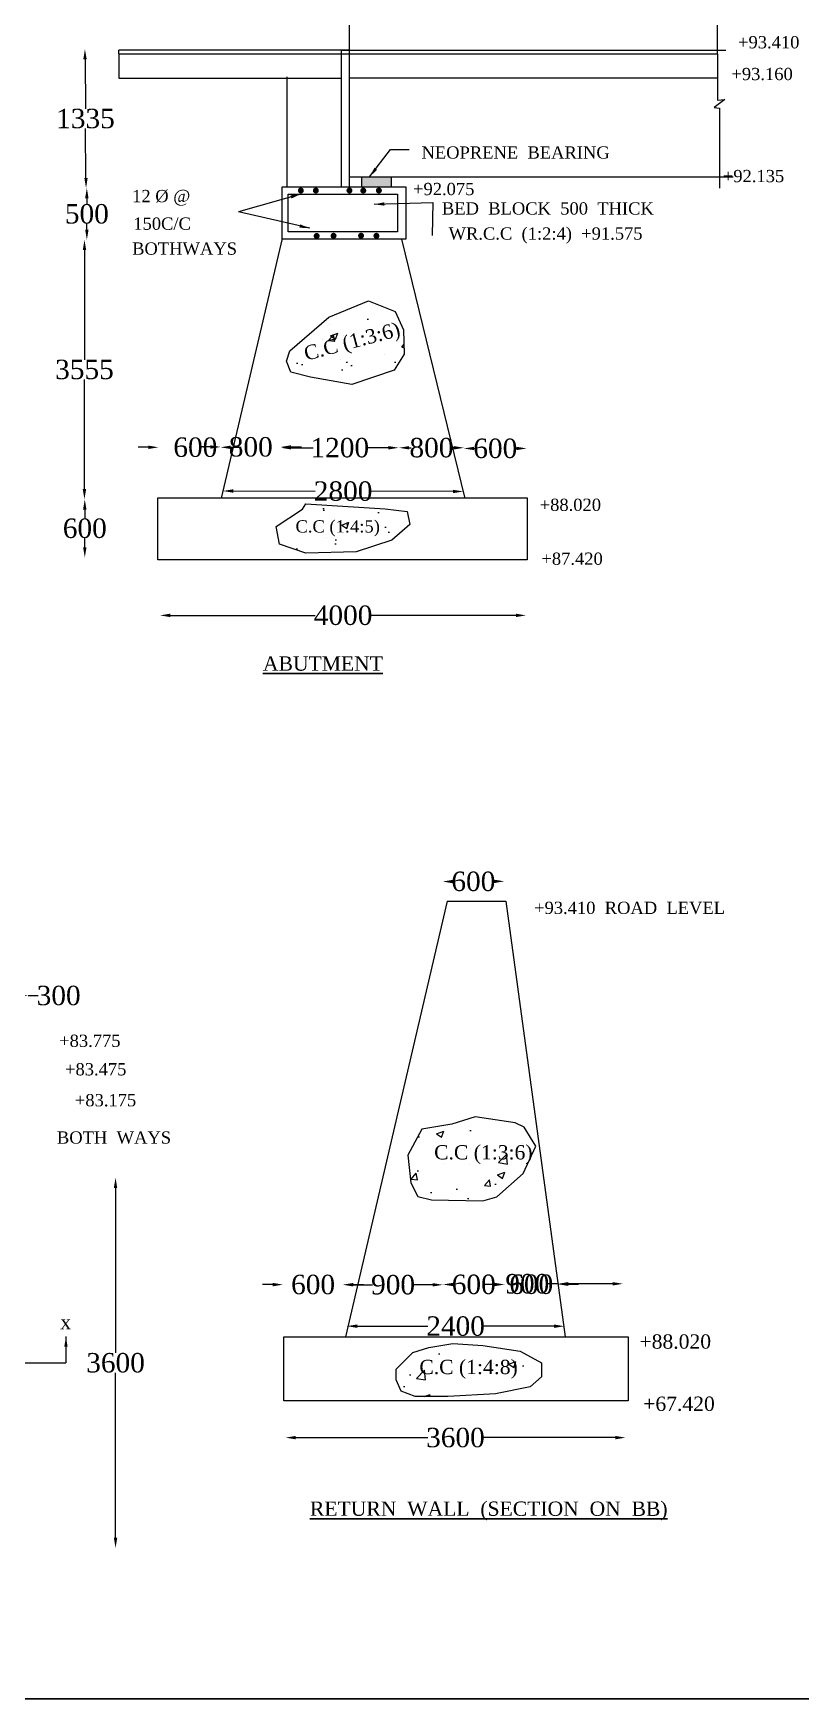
# Model space of a CAD drawing. Header units: millimetres. Extents: x 1461 to 19700, y 213 to 12466.
# Drawn here: x 8933 to 12689, y 213 to 8368 of the extents above; entities that cross this region are included whole.
import ezdxf

# ---------------------------------------------------------------- set-up
doc = ezdxf.new("R2010")
doc.units = ezdxf.units.MM
doc.header["$MEASUREMENT"] = 0
doc.header["$PDMODE"] = 66
doc.header["$PDSIZE"] = 170
for name, color, linetype in [('DIM', 5, 'Continuous'), ('DWG. LINE', 1, 'Continuous'), ('HATCH', 2, 'Continuous'), ('TEXT', 7, 'Continuous')]:
    doc.layers.add(name, color=color, linetype=linetype)
doc.layers.add('TITLE', color=7, linetype='Continuous', lineweight=30)
doc.styles.get("Standard").update_dxf_attribs({"font": 'TIMES.TTF', "height": 95})
doc.dimstyles.get("Standard").update_dxf_attribs({"dimtxt": 95, "dimasz": 50, "dimexe": 0.18, "dimexo": 0.0625, "dimgap": 0.09, "dimtad": 0, "dimtih": 1, "dimtoh": 1, "dimdec": 1, "dimzin": 0, "dimdsep": 46, "dimtxsty": 'Standard', "dimcen": 0.09, "dimse1": 1, "dimse2": 1, "dimclrd": 5, "dimclre": 5, "dimclrt": 4, "dimadec": 0, "dimazin": 0, "dimtfac": 1, "dimtdec": 1, "dimtofl": 0, "dimtmove": 0, "dimatfit": 3, "dimfxl": 1, "dimtolj": 1, "dimtzin": 0, "dimarcsym": 0})

# ---------------------------------------------------------------- blocks, each defined once
blk = doc.blocks.new('*D45')
at = {"layer": 'Defpoints', "color": 0}
for p in [(9342.8, 2764.1), (9335.3, 951.3), (9342.8, 951.3)]:
    blk.add_point(p, dxfattribs=at)
at = {"layer": 'DIM', "color": 5, "lineweight": -2}
for p, q in [((9335.3, 2714.1), (9335.3, 1906.1)), ((9335.3, 1001.3), (9335.3, 1809.3))]:
    blk.add_line(p, q, dxfattribs=at)
at = {"layer": 'DIM', "color": 5}
for points in [[(9327, 2714.1), (9343.6, 2714.1), (9335.3, 2764.1)], [(9327, 1001.3), (9343.6, 1001.3), (9335.3, 951.3)]]:
    blk.add_solid(points, dxfattribs=at)
at = {"layer": 'DIM', "color": 4, "insert": (9335.3, 1857.7), "char_height": 95, "attachment_point": 5}
blk.add_mtext('\\A1;3600', dxfattribs=at)
blk = doc.blocks.new('*D46')
at = {"layer": 'Defpoints', "color": 0}
for p in [(10935.8, 4381), (11237.6, 4382.3), (11238.3, 4215.5)]:
    blk.add_point(p, dxfattribs=at)
at = {"layer": 'DIM', "color": 5, "lineweight": -2}
for p, q in [((10986.5, 4214.4), (10986.9, 4214.4)), ((11188.3, 4215.3), (11186.5, 4215.3))]:
    blk.add_line(p, q, dxfattribs=at)
at = {"layer": 'DIM', "color": 5}
for points in [[(10986.5, 4222.7), (10986.6, 4206.1), (10936.5, 4214.2)], [(11188.2, 4223.6), (11188.3, 4206.9), (11238.3, 4215.5)]]:
    blk.add_solid(points, dxfattribs=at)
at = {"layer": 'DIM', "color": 4, "insert": (11086.7, 4214.8), "char_height": 95, "attachment_point": 5}
blk.add_mtext('\\A1;600', dxfattribs=at)
blk = doc.blocks.new('*D47')
at = {"layer": 'Defpoints', "color": 0}
for p in [(9185.4, 8290.3), (9191, 7609.8), (9191, 7609.8)]:
    blk.add_point(p, dxfattribs=at)
at = {"layer": 'DIM', "color": 5, "lineweight": -2}
for p, q in [((9185.8, 8240.3), (9187.8, 7998.4)), ((9190.6, 7659.8), (9188.6, 7901.6))]:
    blk.add_line(p, q, dxfattribs=at)
at = {"layer": 'DIM', "color": 5}
for points in [[(9194.2, 8240.4), (9177.5, 8240.2), (9185.4, 8290.3)], [(9198.9, 7659.8), (9182.3, 7659.7), (9191, 7609.8)]]:
    blk.add_solid(points, dxfattribs=at)
at = {"layer": 'DIM', "color": 4, "insert": (9188.2, 7950), "char_height": 95, "attachment_point": 5}
blk.add_mtext('\\A1;1335', dxfattribs=at)
blk = doc.blocks.new('*D48')
at = {"layer": 'Defpoints', "color": 0}
for p in [(9191, 7609.8), (9191, 7356.6), (9194.8, 7356.6)]:
    blk.add_point(p, dxfattribs=at)
at = {"layer": 'DIM', "color": 5, "lineweight": -2}
for p, q in [((9194.8, 7559.8), (9194.8, 7531.6)), ((9194.8, 7406.6), (9194.8, 7434.8))]:
    blk.add_line(p, q, dxfattribs=at)
at = {"layer": 'DIM', "color": 5}
for points in [[(9186.5, 7559.8), (9203.2, 7559.8), (9194.8, 7609.8)], [(9186.5, 7406.6), (9203.2, 7406.6), (9194.8, 7356.6)]]:
    blk.add_solid(points, dxfattribs=at)
at = {"layer": 'DIM', "color": 4, "insert": (9194.8, 7483.2), "char_height": 95, "attachment_point": 5}
blk.add_mtext('\\A1;500', dxfattribs=at)
blk = doc.blocks.new('*D49')
at = {"layer": 'Defpoints', "color": 0}
for p in [(9194.8, 7356.6), (9183.2, 6086), (9194.8, 6086)]:
    blk.add_point(p, dxfattribs=at)
at = {"layer": 'DIM', "color": 5, "lineweight": -2}
for p, q in [((9183.2, 7306.6), (9183.2, 6769.7)), ((9183.2, 6136), (9183.2, 6672.9))]:
    blk.add_line(p, q, dxfattribs=at)
at = {"layer": 'DIM', "color": 5}
for points in [[(9174.8, 7306.6), (9191.5, 7306.6), (9183.2, 7356.6)], [(9174.8, 6136), (9191.5, 6136), (9183.2, 6086)]]:
    blk.add_solid(points, dxfattribs=at)
at = {"layer": 'DIM', "color": 4, "insert": (9183.2, 6721.3), "char_height": 95, "attachment_point": 5}
blk.add_mtext('\\A1;3555', dxfattribs=at)
blk = doc.blocks.new('*D50')
at = {"layer": 'Defpoints', "color": 0}
for p in [(9183.2, 6086), (9183.2, 5801.1), (9184.8, 5801.1)]:
    blk.add_point(p, dxfattribs=at)
at = {"layer": 'DIM', "color": 5, "lineweight": -2}
for p, q in [((9184.8, 6036), (9184.8, 5992)), ((9184.8, 5851.1), (9184.8, 5895.1))]:
    blk.add_line(p, q, dxfattribs=at)
at = {"layer": 'DIM', "color": 5}
for points in [[(9176.4, 6036), (9193.1, 6036), (9184.8, 6086)], [(9176.4, 5851.1), (9193.1, 5851.1), (9184.8, 5801.1)]]:
    blk.add_solid(points, dxfattribs=at)
at = {"layer": 'DIM', "color": 4, "insert": (9184.8, 5943.6), "char_height": 95, "attachment_point": 5}
blk.add_mtext('\\A1;600', dxfattribs=at)
blk = doc.blocks.new('*D51')
at = {"layer": 'Defpoints', "color": 0}
for p in [(9861.2, 6126.8), (11037.1, 6124.2), (11037.1, 6124.2)]:
    blk.add_point(p, dxfattribs=at)
at = {"layer": 'DIM', "color": 5, "lineweight": -2}
for p, q in [((9911.2, 6126.7), (10312.8, 6125.8)), ((10987.1, 6124.3), (10585.5, 6125.2))]:
    blk.add_line(p, q, dxfattribs=at)
at = {"layer": 'DIM', "color": 5}
for points in [[(9911.3, 6135), (9911.2, 6118.4), (9861.2, 6126.8)], [(10987.1, 6132.7), (10987, 6116), (11037.1, 6124.2)]]:
    blk.add_solid(points, dxfattribs=at)
at = {"layer": 'DIM', "color": 4, "insert": (10449.1, 6125.5), "char_height": 95, "attachment_point": 5}
blk.add_mtext('\\A1;2800', dxfattribs=at)
blk = doc.blocks.new('*D52')
at = {"layer": 'Defpoints', "color": 0}
for p in [(9545.3, 6347.6), (9849.5, 6347.6), (9849.5, 6340.6)]:
    blk.add_point(p, dxfattribs=at)
at = {"layer": 'DIM', "color": 5, "lineweight": -2}
for p, q in [((9495.3, 6340.6), (9445.3, 6340.6)), ((9899.5, 6340.6), (9949.5, 6340.6))]:
    blk.add_line(p, q, dxfattribs=at)
at = {"layer": 'DIM', "color": 5}
for points in [[(9495.3, 6349), (9495.3, 6332.3), (9545.3, 6340.6)], [(9899.5, 6349), (9899.5, 6332.3), (9849.5, 6340.6)]]:
    blk.add_solid(points, dxfattribs=at)
at = {"layer": 'DIM', "color": 4, "insert": (9725.9, 6340.6), "char_height": 95, "attachment_point": 5}
blk.add_mtext('\\A1;600', dxfattribs=at)
blk = doc.blocks.new('*D53')
at = {"layer": 'Defpoints', "color": 0}
for p in [(9849.5, 6340.6), (10144.8, 6342.3), (10144.8, 6340.6)]:
    blk.add_point(p, dxfattribs=at)
at = {"layer": 'DIM', "color": 5, "lineweight": -2}
for p, q in [((9799.5, 6342.3), (9749.5, 6342.3)), ((10194.8, 6342.3), (10244.8, 6342.3))]:
    blk.add_line(p, q, dxfattribs=at)
at = {"layer": 'DIM', "color": 5}
for points in [[(9799.5, 6350.6), (9799.5, 6334), (9849.5, 6342.3)], [(10194.8, 6350.6), (10194.8, 6334), (10144.8, 6342.3)]]:
    blk.add_solid(points, dxfattribs=at)
at = {"layer": 'DIM', "color": 4, "insert": (9997.1, 6342.3), "char_height": 95, "attachment_point": 5}
blk.add_mtext('\\A1;800', dxfattribs=at)
blk = doc.blocks.new('*D54')
at = {"layer": 'Defpoints', "color": 0}
for p in [(10144.8, 6342.3), (10721.1, 6342.3), (10721.1, 6338.3)]:
    blk.add_point(p, dxfattribs=at)
at = {"layer": 'DIM', "color": 5, "lineweight": -2}
for p, q in [((10194.8, 6338.3), (10303.3, 6338.3)), ((10671.1, 6338.3), (10562.6, 6338.3))]:
    blk.add_line(p, q, dxfattribs=at)
at = {"layer": 'DIM', "color": 5}
for points in [[(10194.8, 6346.6), (10194.8, 6329.9), (10144.8, 6338.3)], [(10671.1, 6346.6), (10671.1, 6329.9), (10721.1, 6338.3)]]:
    blk.add_solid(points, dxfattribs=at)
at = {"layer": 'DIM', "color": 4, "insert": (10432.9, 6338.3), "char_height": 95, "attachment_point": 5}
blk.add_mtext('\\A1;1200', dxfattribs=at)
blk = doc.blocks.new('*D55')
at = {"layer": 'Defpoints', "color": 0}
for p in [(10722.2, 6338.1), (11040.6, 6338.3), (11040.6, 6338.1)]:
    blk.add_point(p, dxfattribs=at)
at = {"layer": 'DIM', "color": 5, "lineweight": -2}
for p, q in [((10772.2, 6338.3), (10782.9, 6338.3)), ((10990.6, 6338.3), (10980, 6338.3))]:
    blk.add_line(p, q, dxfattribs=at)
at = {"layer": 'DIM', "color": 5}
for points in [[(10772.2, 6346.6), (10772.2, 6330), (10722.2, 6338.3)], [(10990.6, 6346.6), (10990.6, 6330), (11040.6, 6338.3)]]:
    blk.add_solid(points, dxfattribs=at)
at = {"layer": 'DIM', "color": 4, "insert": (10881.4, 6338.3), "char_height": 95, "attachment_point": 5}
blk.add_mtext('\\A1;800', dxfattribs=at)
blk = doc.blocks.new('*D56')
at = {"layer": 'Defpoints', "color": 0}
for p in [(11040.6, 6334.1), (11347.6, 6334.9), (11347.6, 6334.1)]:
    blk.add_point(p, dxfattribs=at)
at = {"layer": 'DIM', "color": 5, "lineweight": -2}
for p, q in [((11090.6, 6334.9), (11094.3, 6334.9)), ((11297.6, 6334.9), (11293.9, 6334.9))]:
    blk.add_line(p, q, dxfattribs=at)
at = {"layer": 'DIM', "color": 5}
for points in [[(11090.6, 6343.3), (11090.6, 6326.6), (11040.6, 6334.9)], [(11297.6, 6343.3), (11297.6, 6326.6), (11347.6, 6334.9)]]:
    blk.add_solid(points, dxfattribs=at)
at = {"layer": 'DIM', "color": 4, "insert": (11194.1, 6334.9), "char_height": 95, "attachment_point": 5}
blk.add_mtext('\\A1;600', dxfattribs=at)
blk = doc.blocks.new('*D59')
at = {"layer": 'Defpoints', "color": 0}
for p in [(8744.2, 3655.9), (8907, 3655.9), (8907, 3655.9)]:
    blk.add_point(p, dxfattribs=at)
at = {"layer": 'DIM', "color": 5, "lineweight": -2}
for p, q in [((8794.2, 3655.9), (8857, 3655.9)), ((8907, 3655.9), (8957, 3655.9))]:
    blk.add_line(p, q, dxfattribs=at)
at = {"layer": 'DIM', "color": 5}
for points in [[(8794.2, 3664.3), (8794.2, 3647.6), (8744.2, 3655.9)], [(8857, 3664.3), (8857, 3647.6), (8907, 3655.9)]]:
    blk.add_solid(points, dxfattribs=at)
at = {"layer": 'DIM', "color": 4, "insert": (9056.9, 3655.9), "char_height": 95, "attachment_point": 5}
blk.add_mtext('\\A1;300', dxfattribs=at)
blk = doc.blocks.new('*D60')
at = {"layer": 'Defpoints', "color": 0}
for p in [(10154.8, 2231.3), (10449.6, 2240.8), (10449.6, 2231.3)]:
    blk.add_point(p, dxfattribs=at)
at = {"layer": 'DIM', "color": 5, "lineweight": -2}
for p, q in [((10104.8, 2240.8), (10054.8, 2240.8)), ((10499.6, 2240.8), (10549.6, 2240.8))]:
    blk.add_line(p, q, dxfattribs=at)
at = {"layer": 'DIM', "color": 5}
for points in [[(10104.8, 2249.1), (10104.8, 2232.4), (10154.8, 2240.8)], [(10499.6, 2249.1), (10499.6, 2232.4), (10449.6, 2240.8)]]:
    blk.add_solid(points, dxfattribs=at)
at = {"layer": 'DIM', "color": 4, "insert": (10302.2, 2240.8), "char_height": 95, "attachment_point": 5}
blk.add_mtext('\\A1;600', dxfattribs=at)
blk = doc.blocks.new('*D61')
at = {"layer": 'Defpoints', "color": 0}
for p in [(10449.6, 2240.8), (10937.8, 2240.8), (10937.8, 2239.9)]:
    blk.add_point(p, dxfattribs=at)
at = {"layer": 'DIM', "color": 5, "lineweight": -2}
for p, q in [((10499.6, 2239.9), (10593.7, 2239.9)), ((10887.8, 2239.9), (10793.8, 2239.9))]:
    blk.add_line(p, q, dxfattribs=at)
at = {"layer": 'DIM', "color": 5}
for points in [[(10499.6, 2248.2), (10499.6, 2231.6), (10449.6, 2239.9)], [(10887.8, 2248.2), (10887.8, 2231.6), (10937.8, 2239.9)]]:
    blk.add_solid(points, dxfattribs=at)
at = {"layer": 'DIM', "color": 4, "insert": (10693.7, 2239.9), "char_height": 95, "attachment_point": 5}
blk.add_mtext('\\A1;900', dxfattribs=at)
blk = doc.blocks.new('*D62')
at = {"layer": 'Defpoints', "color": 0}
for p in [(10937.8, 2239.9), (11239.4, 2241.4), (11239.4, 2239.9)]:
    blk.add_point(p, dxfattribs=at)
at = {"layer": 'DIM', "color": 5, "lineweight": -2}
for p, q in [((10987.8, 2241.4), (10988.8, 2241.4)), ((11189.4, 2241.4), (11188.4, 2241.4))]:
    blk.add_line(p, q, dxfattribs=at)
at = {"layer": 'DIM', "color": 5}
for points in [[(10987.8, 2249.7), (10987.8, 2233.1), (10937.8, 2241.4)], [(11189.4, 2249.7), (11189.4, 2233.1), (11239.4, 2241.4)]]:
    blk.add_solid(points, dxfattribs=at)
at = {"layer": 'DIM', "color": 4, "insert": (11088.6, 2241.4), "char_height": 95, "attachment_point": 5}
blk.add_mtext('\\A1;600', dxfattribs=at)
blk = doc.blocks.new('*D63')
at = {"layer": 'Defpoints', "color": 0}
for p in [(11239.4, 2241.4), (11500.8, 2242.6), (11500.8, 2242.6)]:
    blk.add_point(p, dxfattribs=at)
at = {"layer": 'DIM', "color": 5, "lineweight": -2}
for p, q in [((11189.4, 2241.2), (11139.4, 2240.9)), ((11550.8, 2242.8), (11600.8, 2243))]:
    blk.add_line(p, q, dxfattribs=at)
at = {"layer": 'DIM', "color": 5}
for points in [[(11189.3, 2249.5), (11189.4, 2232.8), (11239.4, 2241.4)], [(11550.8, 2251.1), (11550.9, 2234.4), (11500.8, 2242.6)]]:
    blk.add_solid(points, dxfattribs=at)
at = {"layer": 'DIM', "color": 4, "insert": (11370.1, 2242), "char_height": 95, "attachment_point": 5}
blk.add_mtext('\\A1;600', dxfattribs=at)
blk = doc.blocks.new('*D64')
at = {"layer": 'Defpoints', "color": 0}
for p in [(11500.8, 2242.6), (11817.8, 2244.7), (11817.8, 2242.6)]:
    blk.add_point(p, dxfattribs=at)
at = {"layer": 'DIM', "color": 5, "lineweight": -2}
for p, q in [((11500.8, 2244.7), (11450.8, 2244.7)), ((11767.8, 2244.7), (11550.8, 2244.7))]:
    blk.add_line(p, q, dxfattribs=at)
at = {"layer": 'DIM', "color": 5}
for points in [[(11550.8, 2253.1), (11550.8, 2236.4), (11500.8, 2244.7)], [(11767.8, 2253.1), (11767.8, 2236.4), (11817.8, 2244.7)]]:
    blk.add_solid(points, dxfattribs=at)
at = {"layer": 'DIM', "color": 4, "insert": (11350.8, 2244.7), "char_height": 95, "attachment_point": 5}
blk.add_mtext('\\A1;900', dxfattribs=at)
blk = doc.blocks.new('*D65')
at = {"layer": 'Defpoints', "color": 0}
for p in [(10468.1, 2016.5), (11531.5, 2037.1), (11531.5, 2016.4)]:
    blk.add_point(p, dxfattribs=at)
at = {"layer": 'DIM', "color": 5, "lineweight": -2}
for p, q in [((10518.1, 2037.2), (10863.4, 2037.2)), ((11481.5, 2037.1), (11136.1, 2037.2))]:
    blk.add_line(p, q, dxfattribs=at)
at = {"layer": 'DIM', "color": 5}
for points in [[(10518.1, 2045.6), (10518.1, 2028.9), (10468.1, 2037.3)], [(11481.5, 2045.5), (11481.5, 2028.8), (11531.5, 2037.1)]]:
    blk.add_solid(points, dxfattribs=at)
at = {"layer": 'DIM', "color": 4, "insert": (10999.8, 2037.2), "char_height": 95, "attachment_point": 5}
blk.add_mtext('\\A1;2400', dxfattribs=at)
blk = doc.blocks.new('*D66')
at = {"layer": 'Defpoints', "color": 0}
for p in [(10166.5, 1482.4), (11831.3, 1491.5), (11831.3, 1482.4)]:
    blk.add_point(p, dxfattribs=at)
at = {"layer": 'DIM', "color": 5, "lineweight": -2}
for p, q in [((10216.5, 1491.5), (10863.9, 1491.5)), ((11781.3, 1491.5), (11133.9, 1491.5))]:
    blk.add_line(p, q, dxfattribs=at)
at = {"layer": 'DIM', "color": 5}
for points in [[(10216.5, 1499.8), (10216.5, 1483.2), (10166.5, 1491.5)], [(11781.3, 1499.8), (11781.3, 1483.2), (11831.3, 1491.5)]]:
    blk.add_solid(points, dxfattribs=at)
at = {"layer": 'DIM', "color": 4, "insert": (10998.9, 1491.5), "char_height": 95, "attachment_point": 5}
blk.add_mtext('\\A1;3600', dxfattribs=at)
blk = doc.blocks.new('*D67')
at = {"layer": 'Defpoints', "color": 0}
for p in [(9553.4, 5519.8), (11344.7, 5519.8), (11344.7, 5517.6)]:
    blk.add_point(p, dxfattribs=at)
at = {"layer": 'DIM', "color": 5, "lineweight": -2}
for p, q in [((9603.4, 5517.6), (10312.3, 5517.6)), ((11294.7, 5517.6), (10585.8, 5517.6))]:
    blk.add_line(p, q, dxfattribs=at)
at = {"layer": 'DIM', "color": 5}
for points in [[(9603.4, 5526), (9603.4, 5509.3), (9553.4, 5517.6)], [(11294.7, 5526), (11294.7, 5509.3), (11344.7, 5517.6)]]:
    blk.add_solid(points, dxfattribs=at)
at = {"layer": 'DIM', "color": 4, "insert": (10449, 5517.6), "char_height": 95, "attachment_point": 5}
blk.add_mtext('\\A1;4000', dxfattribs=at)

msp = doc.modelspace()

# ---------------------------------------------------------------- hatches: boundary and pattern name
at = {"layer": 'HATCH'}
msp.add_hatch(color=256, dxfattribs=at).paths.add_polyline_path([(10684.45, 7664.67), (10539.1, 7664.67), (10539.1, 7616.33), (10684.45, 7616.33)])
h = msp.add_hatch(dxfattribs=at)
h.set_pattern_fill('AR-CONC', color=256, scale=50, style=0)
h.paths.add_polyline_path([(7328.75, 5194.72), (7169.17, 5388.74), (7090.38, 5595.6), (6988.52, 5679.62), (6782.67, 5701.6), (6561.38, 5662.84), (6241.29, 5470.48), (6029.58, 5293.54), (6067.24, 5104.98), (6032.81, 4968.26), (6067.25, 4869.54), (6146.66, 4774.93), (6366.76, 4683.69), (7183.98, 4699.25), (7314.03, 4790.4), (7365.53, 4923.82), (7369.72, 5067.35)])
h.paths.add_polyline_path([(10491.49, 6647.4), (10699.43, 6717.79), (10748.32, 6797.35), (10745.01, 6915.57), (10704.39, 7005.93), (10573.51, 7058.16), (10379.66, 6977.02), (10188.2, 6812.97), (10172.7, 6762.5), (10192.56, 6707.94), (10289.57, 6684.6)])
h.paths.add_polyline_path([(10513.77, 5829.45), (10687.89, 5885.42), (10775.18, 5963.17), (10761.97, 6027.06), (10654.23, 6039.12), (10266.07, 6063.23), (10249.69, 6037.4), (10120.94, 5952.22), (10137.73, 5865.58), (10267.03, 5821.67)])
h.paths.add_polyline_path([(10834.69, 3001.97), (10765.56, 2875.2), (10780.54, 2738.9), (10815.68, 2672.99), (10882.06, 2656.06), (11133.05, 2650.33), (11202.27, 2670.68), (11330.4, 2785.38), (11392.05, 2918.65), (11334.56, 3011.12), (11291.3, 3033.56), (11094.68, 3062.77), (10981.95, 3026.91)])
h.paths.add_polyline_path([(10790.23, 1908.66), (10708.18, 1826.68), (10709.24, 1775.18), (10732.69, 1718.3), (10802.17, 1692.37), (10962.08, 1692.37), (11194.29, 1706.61), (11364.24, 1740.07), (11420.39, 1789.75), (11420.39, 1857.51), (11315.74, 1915.22), (11132.98, 1942.99), (10985.63, 1952.19), (10868.93, 1932.08)])
h.paths.add_polyline_path([(10871.29, 2808.13), (11389.1, 2808.13), (11389.1, 2948.94), (10871.29, 2948.94)], flags=24)
h.paths.add_polyline_path([(10798.93, 1756.96), (11316.74, 1756.96), (11316.74, 1897.77), (10798.93, 1897.77)], flags=24)

# ---------------------------------------------------------------- linework, layer by layer
at = {"layer": 'DWG. LINE'}
for points in [[(9352.14, 8267.7), (12281.16, 8267.7), (12281.16, 8539.62), (12326.46, 8575.82), (12268.79, 8592.32), (12268.79, 8812.54), (10478.4, 8812.54), (10478.4, 7616.3)], [(10478.4, 8285.2), (9371.41, 8285.2), (9352.06, 8285.2)], [(9352.06, 8266.65), (9352.06, 8285.2)], [(9352.17, 8267.73), (9352.17, 8147.29), (10440.84, 8147.29)], [(10440.69, 7616.57), (10440.69, 8285.2)], [(10440.85, 8285.13), (12322.25, 8285.13)], [(12281.24, 8267.97), (12281.24, 8041.13), (12317.95, 8042.78), (12265.51, 8004.74), (12292.01, 8000.48)], [(10175.4, 7617.09), (10175.4, 8153.95)], [(10478.4, 8149.88), (12281.24, 8149.88)], [(12292.01, 8000.48), (12292.01, 7609.37)], [(10478.4, 7664.67), (12357.6, 7664.67)], [(10150.62, 7363.33), (9853.06, 6091.87)], [(10734.25, 7359.28), (11045.35, 6090.39)], [(10959.21, 4118.25), (10460.6, 1984.56)], [(10958.83, 4118.69), (11246.4, 4118.69), (11535.81, 1984.56)], [(10881.66, 2656.07), (11133.05, 2650.33), (11202.27, 2670.68), (11330.4, 2785.38), (11392.05, 2918.65), (11334.56, 3011.12), (11291.3, 3033.56), (11094.68, 3062.77), (10981.95, 3026.91), (10834.69, 3001.97), (10765.56, 2875.2), (10780.54, 2738.9), (10815.68, 2672.99), (10881.76, 2656.14)], [(10708.18, 1826.68), (10790.23, 1908.66), (10868.93, 1932.08), (10985.63, 1952.19), (11132.98, 1942.99), (11315.74, 1915.22), (11420.39, 1857.51), (11420.39, 1789.75), (11364.24, 1740.07), (11194.29, 1706.61), (10962.08, 1692.37), (10802.17, 1692.37), (10732.69, 1718.3), (10709.24, 1775.18), (10708.18, 1826.68)], [(4331.7, 1858.31), (9092.48, 1858.31)]]:
    msp.add_lwpolyline(points, dxfattribs=at)
for points in [[(10150.35, 7616.33), (10756.61, 7616.33), (10756.61, 7360.24), (10150.35, 7360.24)], [(10180.02, 7580.47), (10715.05, 7580.47), (10715.05, 7395.49), (10180.02, 7395.49)], [(10188.2, 6812.97), (10379.66, 6977.02), (10573.51, 7058.16), (10704.39, 7005.93), (10745.01, 6915.57), (10748.32, 6797.35), (10699.43, 6717.79), (10491.49, 6647.4), (10289.57, 6684.6), (10192.56, 6707.94), (10172.7, 6762.5), (10188.2, 6812.97)], [(9542.35, 6092.75), (11349.65, 6092.75), (11349.65, 5788.88), (9542.35, 5788.88)], [(10120.94, 5952.22), (10249.69, 6037.4), (10266.07, 6063.23), (10654.23, 6039.12), (10761.97, 6027.06), (10775.18, 5963.17), (10687.89, 5885.42), (10513.77, 5829.45), (10267.03, 5821.67), (10137.73, 5865.58), (10120.94, 5952.22)], [(10159.64, 1984.88), (11844, 1984.88), (11844, 1672.43), (10159.64, 1672.43)]]:
    msp.add_lwpolyline(points, close=True, dxfattribs=at)
at = {"layer": 'HATCH', "const_width": 14.34}
for points in [[(10235, 7597.62, 1), (10249.73, 7597.62, 1)], [(10308.16, 7597.62, 1), (10322.89, 7597.62, 1)], [(10472.76, 7597.62, 1), (10487.49, 7597.62, 1)], [(10540.53, 7597.62, 1), (10555.27, 7597.62, 1)], [(10616.92, 7597.62, 1), (10631.65, 7597.62, 1)], [(10312.31, 7375.5, 1), (10327.04, 7375.5, 1)], [(10395.01, 7376.39, 1), (10409.75, 7376.39, 1)], [(10529.51, 7376.59, 1), (10544.25, 7376.59, 1)], [(10604.78, 7376.3, 1), (10619.52, 7376.3, 1)]]:
    msp.add_lwpolyline(points, format="xyb", close=True, dxfattribs=at)
at = {"layer": 'HATCH'}
for points in [[(10539.1, 7664.67), (10539.1, 7616.33)], [(10684.45, 7664.67), (10684.45, 7616.33)]]:
    msp.add_lwpolyline(points, dxfattribs=at)
at = {"layer": 'TITLE'}
msp.add_lwpolyline([(1502.23, 12464.01), (19681.94, 12464.01), (19681.94, 213.31), (1502.23, 213.31)], close=True, dxfattribs=at)

# ---------------------------------------------------------------- texts
at = {"layer": 'TEXT'}
for s, height, p in [('+93.410', 60, (12382.26, 8294)), ('+93.160', 60, (12349.7, 8138.45)), ('NEOPRENE  BEARING', 60, (10832.78, 7754.1)), ('+92.135', 60, (12307.93, 7638.83)), ('12 %%C @ ', 60, (9416.36, 7540.86)), ('+92.075', 60, (10791.4, 7575.35)), ('BED  BLOCK  500  THICK', 60, (10932.82, 7480.14)), (' 150C/C', 60, (9399.46, 7405.8)), ('WR.C.C  (1:2:4)  +91.575', 60, (10965.1, 7357.3)), ('BOTHWAYS', 60, (9416.37, 7283.7)), ('+88.020', 60, (11411.26, 6029.11)), ('C.C (1:4:5)', 60, (10216.12, 5923.45)), ('+87.420', 60, (11419.74, 5765.16)), ('+93.410  ROAD  LEVEL', 60, (11383.91, 4055.75)), ('+83.775', 60, (9059.5, 3404.7)), ('+83.475', 60, (9088.07, 3265.33)), ('+83.175', 60, (9136.28, 3113.81)), ('BOTH  WAYS', 60, (9048.38, 2930.97)), ('C.C (1:3:6)', 70, (10894.76, 2853.7)), ('x', 70, (9064.83, 2022.09)), ('+88.020', 70, (11899.8, 1927.16)), ('C.C (1:4:8)', 70, (10822.4, 1802.53)), ('+67.420', 70, (11918.01, 1622.5))]:
    msp.add_text(s, height=height, dxfattribs=at).set_placement(p)
msp.add_text('C.C (1:3:6)', height=70, rotation=14.916844, dxfattribs=at).set_placement((10268.8, 6764.13))
at = {"layer": 'TITLE'}
for s, p in [('%%UABUTMENT', (10056.76, 5246.82)), ('%%URETURN  WALL  (SECTION  ON  BB)', (10286.98, 1108.67))]:
    msp.add_text(s, height=70, dxfattribs=at).set_placement(p)

# ---------------------------------------------------------------- dimensions: what is measured, and where the dimension line sits
at = {"layer": 'DIM'}
for p1, p2, distance, text, picture, middle in [((9185.43, 8290.29), (9191.02, 7609.76), 0, '1335', '*D47', (9188.23, 7950.03)), ((9191.02, 7609.76), (9191.02, 7356.6), 3.8, '500', '*D48', (9194.83, 7483.18)), ((9194.83, 7356.6), (9194.83, 6086.04), -11.67, '3555', '*D49', (9183.16, 6721.32)), ((9849.5, 6340.64), (10144.78, 6340.64), 1.67, '800', '*D53', (9997.14, 6342.31)), ((10144.78, 6342.31), (10721.08, 6342.31), -4.06, '1200', '*D54', (10432.93, 6338.26)), ((10722.18, 6338.07), (11040.62, 6338.07), 0.22, '800', '*D55', (10881.4, 6338.29)), ((11040.62, 6334.12), (11347.59, 6334.12), 0.82, '600', '*D56', (11194.1, 6334.95)), ((9861.24, 6126.82), (11037.06, 6124.21), 0, '2800', '*D51', (10449.15, 6125.51)), ((9183.16, 6086.04), (9183.16, 5801.06), 1.63, '600', '*D50', (9184.78, 5943.55)), ((9553.37, 5519.83), (11344.69, 5519.83), -2.18, '4000', '*D67', (10449.03, 5517.65)), ((8744.25, 3655.94), (8906.95, 3655.94), 0, '300', '*D59', (9056.91, 3655.94)), ((9342.8, 2764.14), (9342.8, 951.26), -7.5, '3600', '*D45', (9335.3, 1857.7)), ((10154.82, 2231.31), (10449.63, 2231.31), 9.45, '600', '*D60', (10302.23, 2240.76)), ((10449.63, 2240.76), (10937.84, 2240.76), -0.86, '900', '*D61', (10693.73, 2239.9)), ((10937.84, 2239.9), (11239.38, 2239.9), 1.49, '600', '*D62', (11088.61, 2241.39)), ((11239.38, 2241.39), (11500.82, 2242.56), 0, '600', '*D63', (11370.1, 2241.98)), ((10166.52, 1482.45), (11831.27, 1482.45), 9.05, '3600', '*D66', (10998.89, 1491.5))]:
    dim = msp.add_aligned_dim(p1=p1, p2=p2, distance=distance, text=text, dimstyle='Standard', dxfattribs=at)
    dim.commit()
    dim.dimension.update_dxf_attribs({"geometry": picture, "text_midpoint": middle})
for base, p1, p2, angle, text, picture, middle in [((9849.5, 6340.64), (9545.27, 6347.65), (9849.5, 6347.65), 0, '600', '*D52', (9725.9, 6340.64)), ((11238.28, 4215.48), (10935.83, 4381.03), (11237.57, 4382.32), 0.243581, '600', '*D46', (11086.7, 4214.83)), ((11817.75, 2244.75), (11500.82, 2242.56), (11817.75, 2242.56), 0, '900', '*D64', (11350.8, 2244.75)), ((11531.5, 2037.12), (10468.06, 2016.48), (11531.5, 2016.35), 359.993046, '2400', '*D65', (10999.78, 2037.19))]:
    dim = msp.add_linear_dim(base=base, p1=p1, p2=p2, angle=angle, text=text, dimstyle='Standard', dxfattribs=at)
    dim.commit()
    dim.dimension.update_dxf_attribs({"geometry": picture, "text_midpoint": middle, "dimtype": 161})

# ---------------------------------------------------------------- leaders
for points in [[(10578.73, 7664.67), (10681.14, 7799.26), (10772.18, 7798.15)], [(10241.91, 7580.47), (9937.67, 7493)], [(10601.05, 7530.4), (10887.98, 7539.93), (10885.67, 7378.37)], [(10286.05, 7412.97), (9937.67, 7493)], [(9092.48, 1986.5), (9092.48, 1858.31)]]:
    msp.add_leader(points, dimstyle='Standard', override={"dimgap": 0.09, "dimtad": 0}, dxfattribs=at)

doc.saveas('drawing.dxf')
